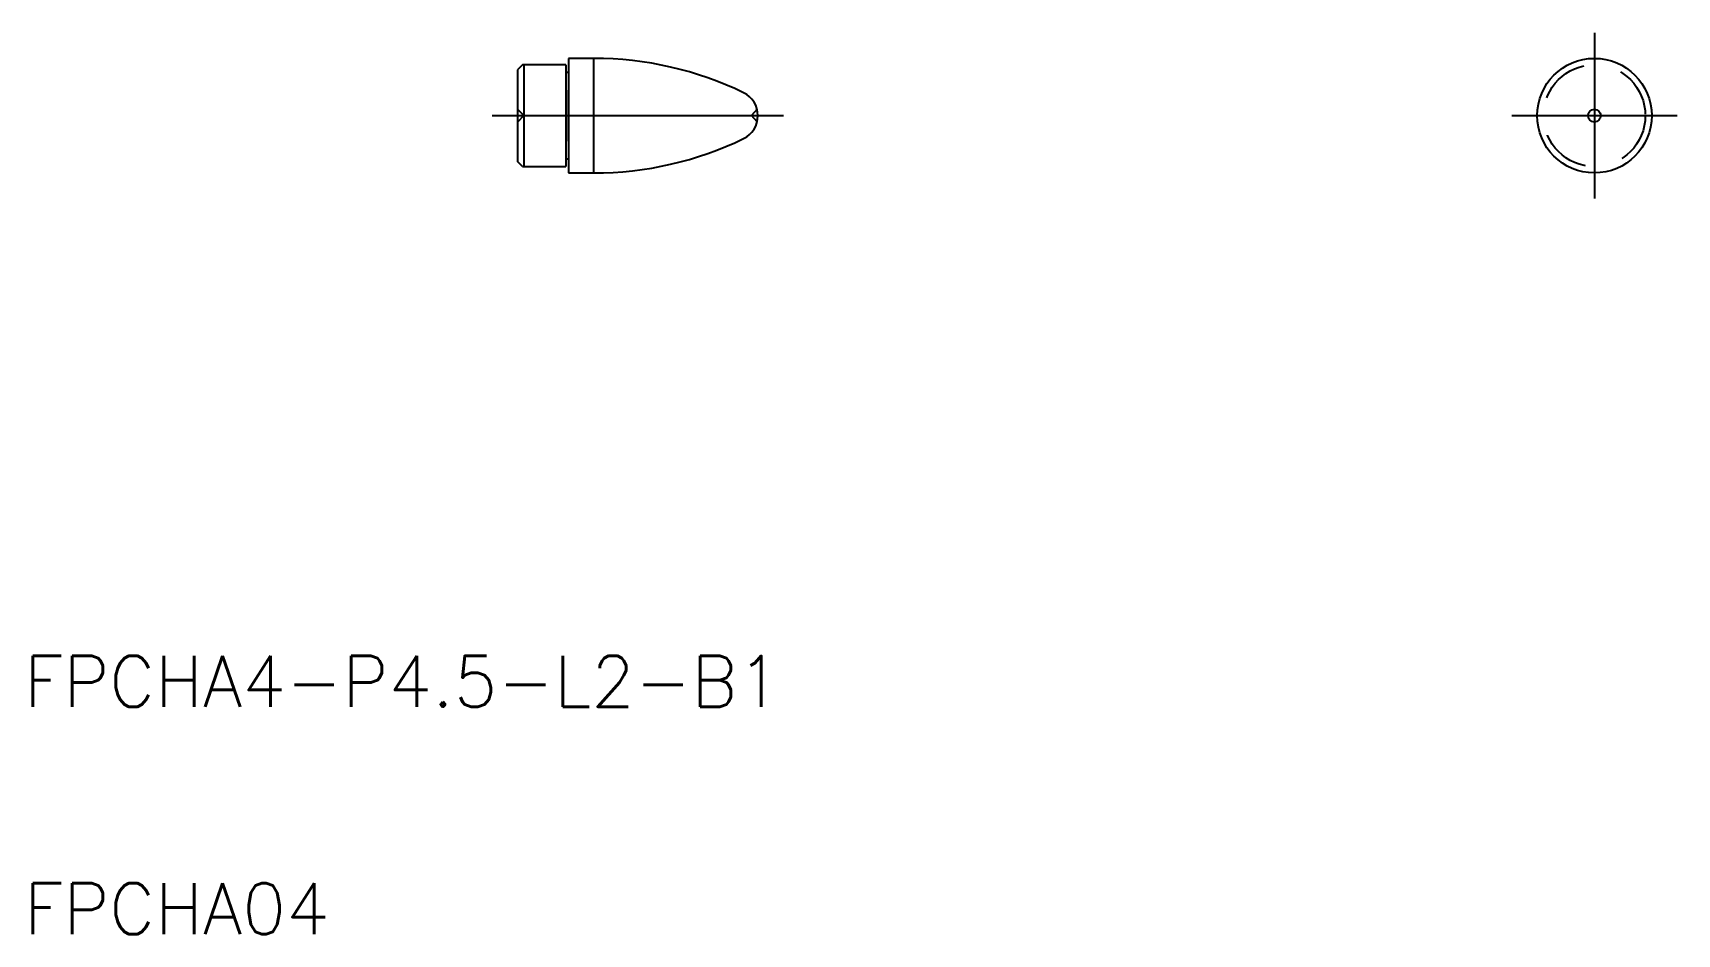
# Model space of a CAD drawing. Extents: x 85.4 to 150, y 163.1 to 198.5.
import ezdxf

# ---------------------------------------------------------------- set-up
doc = ezdxf.new("R2010")
doc.units = 0
doc.linetypes.add('CENTER', pattern=[17.5, 13, -1.5, 1.5, -1.5])
doc.linetypes.add('DASHED', pattern=[3.5, 2, -1.5])
doc.layers.get('0').update_dxf_attribs({"linetype": 'CONTINUOUS'})
doc.layers.add('CENTER', color=1, linetype='CENTER')
doc.styles.get("Standard").update_dxf_attribs({"font": 'txt.shx', "bigfont": '@extfont2.shx'})

msp = doc.modelspace()

# ---------------------------------------------------------------- linework, layer by layer
at = {"color": 7, "linetype": 'CONTINUOUS'}
for p, q in [((104.629, 197.287), (104.429, 197.087)), ((106.329, 197.287), (104.629, 197.287)), ((104.679, 197.287), (104.679, 193.287)), ((106.329, 197.287), (106.329, 193.287)), ((107.429, 197.537), (106.429, 197.537)), ((106.429, 197.537), (106.429, 193.037)), ((107.429, 193.037), (107.429, 197.537)), ((104.429, 197.087), (104.429, 193.487)), ((106.429, 196.987), (106.329, 196.987)), ((106.429, 194.287), (106.429, 196.287)), ((104.629, 193.287), (104.429, 193.487)), ((104.629, 193.287), (106.329, 193.287)), ((106.329, 193.587), (106.429, 193.587)), ((106.429, 193.037), (107.429, 193.037))]:
    msp.add_line(p, q, dxfattribs=at)
at = {"color": 3, "linetype": 'DASHED'}
for p, q in [((104.429, 195.537), (104.679, 195.287)), ((104.679, 195.287), (104.429, 195.037)), ((113.847, 195.535), (113.628, 195.287)), ((113.847, 195.039), (113.628, 195.287))]:
    msp.add_line(p, q, dxfattribs=at)
at = {"color": 7, "linetype": 'CONTINUOUS'}
for radius in [2.25, 0.25]:
    msp.add_circle((146.755, 195.287), radius, dxfattribs=at)
at = {"color": 3, "linetype": 'DASHED'}
msp.add_circle((146.755, 195.287), 2, dxfattribs=at)
at = {"color": 7, "linetype": 'CONTINUOUS'}
for centre, radius, start, end in [((107.429, 184.037), 13.5, 64.15807, 90), ((112.878, 195.287), 1, 295.84193, 64.15807), ((107.429, 206.537), 13.5, 270, 295.84193)]:
    msp.add_arc(centre, radius, start, end, dxfattribs=at)
at = {"layer": 'CENTER', "color": 1, "linetype": 'CENTER'}
for p, q in [((146.755, 198.537), (146.755, 192.037)), ((103.429, 195.287), (114.878, 195.287)), ((143.505, 195.287), (150.005, 195.287))]:
    msp.add_line(p, q, dxfattribs=at)

# ---------------------------------------------------------------- texts
at = {"color": 7, "linetype": 'CONTINUOUS'}
for s, p in [('FPCHA4-P4.5-L2-B1', (85.04, 172.066)), ('FPCHA04', (85.04, 163.138))]:
    msp.add_text(s, height=2, dxfattribs=at).set_placement(p)

doc.saveas('drawing.dxf')
